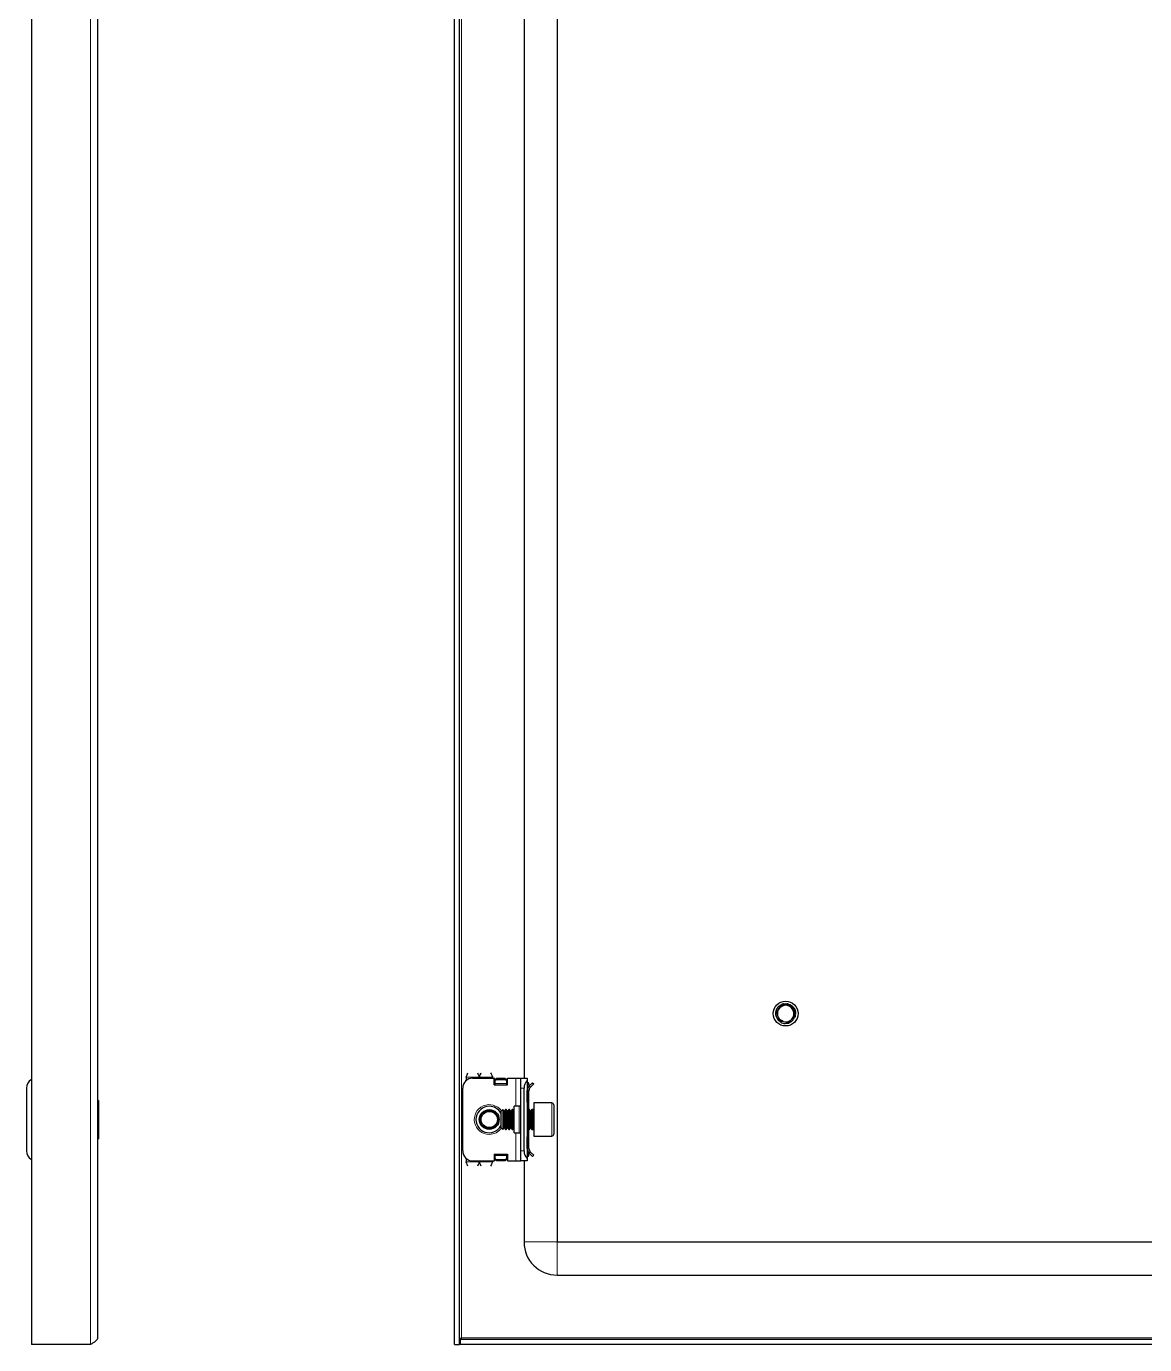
# Model space of a CAD drawing. Header units: millimetres. Extents: x -4 to 1444, y -624 to 1170.
# Drawn here: x 768.4 to 1106, y -509.2 to -111 of the extents above; entities that cross this region are included whole.
import ezdxf

# ---------------------------------------------------------------- set-up
doc = ezdxf.new("R2010")
doc.units = ezdxf.units.MM

msp = doc.modelspace()

# ---------------------------------------------------------------- linework, layer by layer
at = {"color": 7, "linetype": 'Continuous', "lineweight": 25}
for p, q in [((769.88, 1051.79), (769.88, -509.21)), ((897.62, -509.21), (897.62, 1051.79)), ((899.12, -509.21), (899.12, 1051.79)), ((789.88, 1049.69), (789.88, -507.11)), ((928.62, 1020.79), (928.62, -478.21)), ((918.62, -53.71), (918.62, -428.71)), ((994.62, -409.21), (994.62, -409.21)), ((994.63, -409.02), (994.69, -408.71)), ((994.63, -409.02), (994.63, -409.07)), ((994.65, -408.81), (994.64, -408.86)), ((994.65, -409.62), (994.66, -409.67)), ((994.69, -408.61), (994.68, -408.66)), ((994.73, -408.41), (994.72, -408.46)), ((994.79, -408.23), (994.77, -408.28)), ((994.84, -408.09), (994.94, -407.91)), ((994.85, -408.1), (994.96, -407.91)), ((995.33, -410.08), (995.17, -409.67)), ((995.36, -407.25), (995.52, -407.12)), ((995.81, -406.87), (995.95, -406.73)), ((996.09, -406.64), (996.36, -406.52)), ((996.65, -406.38), (996.93, -406.31)), ((997.02, -406.27), (996.98, -406.28)), ((997.17, -406.25), (997.36, -406.23)), ((998.16, -406.26), (998.12, -406.26)), ((998.34, -406.3), (998.3, -406.29)), ((998.52, -406.35), (998.48, -406.34)), ((998.52, -406.35), (998.72, -406.46)), ((998.7, -406.41), (998.66, -406.4)), ((999.06, -406.58), (999.01, -406.56)), ((999.06, -406.58), (999.05, -406.69)), ((999.06, -406.58), (999.2, -406.69)), ((999.23, -406.68), (999.19, -406.66)), ((999.4, -406.8), (999.36, -406.77)), ((999.4, -406.8), (999.61, -406.98)), ((999.57, -406.93), (999.53, -406.9)), ((999.72, -407.06), (999.68, -407.03)), ((999.85, -407.2), (999.82, -407.17)), ((1000.44, -408.18), (1000.44, -408.17)), ((1000.54, -409.92), (1000.46, -410.15)), ((1000.5, -408.35), (1000.48, -408.31)), ((1000.49, -410.11), (1000.5, -410.06)), ((1000.54, -408.53), (1000.53, -408.49)), ((1000.54, -409.92), (1000.55, -409.87)), ((1000.58, -408.71), (1000.57, -408.67)), ((1000.58, -409.72), (1000.59, -409.67)), ((1000.61, -408.91), (1000.6, -408.86)), ((1000.62, -409.1), (1000.6, -409.34)), ((1000.61, -409.51), (1000.61, -409.46)), ((1000.62, -409.1), (1000.62, -409.06)), ((1000.62, -409.31), (1000.62, -409.26)), ((995.46, -411.3), (995.34, -411.16)), ((995.35, -411.17), (995.37, -411.19)), ((995.46, -411.3), (995.5, -411.33)), ((995.61, -411.43), (995.64, -411.47)), ((995.76, -411.57), (995.8, -411.6)), ((995.93, -411.69), (995.97, -411.72)), ((997.43, -412.21), (998.17, -412.14)), ((998.02, -412.18), (997.8, -412.18)), ((998.31, -412.13), (998.36, -412.12)), ((998.5, -412.08), (998.55, -412.07)), ((998.7, -412.02), (998.74, -412)), ((999.07, -411.84), (998.85, -411.92)), ((998.89, -411.93), (998.93, -411.91)), ((999.25, -411.74), (999.05, -411.85)), ((999.07, -411.77), (999.12, -411.82)), ((999.07, -411.84), (999.12, -411.82)), ((901.12, -428.46), (901.12, -429.48)), ((903.12, -428.71), (909.62, -428.71)), ((909.12, -428.46), (909.12, -428.71)), ((909.62, -430.71), (909.62, -428.71)), ((909.82, -428.83), (909.62, -428.83)), ((909.82, -430.71), (909.82, -428.83)), ((909.87, -429.09), (910.37, -428.74)), ((910.37, -429.09), (909.87, -429.45)), ((909.87, -429.45), (909.87, -429.09)), ((909.87, -430.36), (909.87, -429.45)), ((910.37, -428.74), (910.37, -429.09)), ((910.37, -428.74), (912.87, -428.74)), ((910.37, -429.09), (912.87, -429.09)), ((912.87, -429.09), (912.87, -428.74)), ((912.87, -428.74), (913.37, -429.09)), ((913.37, -429.45), (912.87, -429.09)), ((913.37, -429.09), (913.37, -429.45)), ((913.37, -429.45), (913.37, -430.36)), ((913.62, -430.71), (913.62, -428.71)), ((913.62, -428.71), (916.12, -428.71)), ((916.12, -428.71), (917.62, -428.71)), ((917.62, -428.71), (919.62, -428.71)), ((917.62, -431.71), (917.62, -428.71)), ((919.62, -428.71), (919.62, -429.48)), ((919.62, -429.48), (919.62, -452.95)), ((919.62, -429.8), (919.83, -430.01)), ((920.21, -431.05), (921.18, -430.08)), ((921.18, -430.08), (921.54, -430.43)), ((768.38, -431.71), (768.38, -450.71)), ((900.12, -450.71), (900.12, -431.71)), ((909.62, -430.71), (913.62, -430.71)), ((909.87, -430.71), (909.87, -430.36)), ((913.37, -430.36), (913.37, -430.71)), ((917.62, -450.71), (917.62, -431.71)), ((918.62, -450.71), (918.62, -431.71)), ((920.12, -432.46), (919.62, -432.46)), ((919.62, -435.96), (919.62, -432.46)), ((920.12, -430.71), (920.12, -431.17)), ((920.12, -435.96), (920.12, -432.46)), ((920.56, -431.4), (920.21, -431.05)), ((920.56, -431.4), (921.54, -430.43)), ((790.13, -435.43), (789.88, -435.43)), ((790.13, -435.43), (790.13, -447)), ((917.12, -437.21), (915.62, -437.21)), ((915.62, -445.21), (915.62, -437.21)), ((920.12, -435.96), (919.62, -435.96)), ((920.12, -438.21), (920.12, -435.96)), ((927.02, -436.21), (921.62, -436.21)), ((921.62, -436.21), (921.62, -446.21)), ((927.62, -436.81), (927.62, -445.61)), ((912.18, -438.21), (911.62, -438.77)), ((911.62, -438.77), (911.62, -443.66)), ((912.24, -438.21), (912.18, -438.21)), ((912.18, -438.21), (912.18, -444.21)), ((912.62, -438.77), (912.24, -438.21)), ((912.24, -438.21), (912.24, -443.74)), ((913.01, -438.21), (912.62, -438.77)), ((912.62, -438.77), (912.62, -443.27)), ((913.24, -438.21), (913.01, -438.21)), ((913.01, -438.21), (913.01, -443.74)), ((913.62, -438.77), (913.24, -438.21)), ((913.24, -438.21), (913.24, -443.74)), ((914.01, -438.21), (913.62, -438.77)), ((913.62, -438.77), (913.62, -443.27)), ((914.24, -438.21), (914.01, -438.21)), ((914.01, -438.21), (914.01, -443.74)), ((914.62, -438.77), (914.24, -438.21)), ((914.24, -438.21), (914.24, -443.74)), ((915.01, -438.21), (914.62, -438.77)), ((914.62, -438.77), (914.62, -443.27)), ((915.24, -438.21), (915.01, -438.21)), ((915.01, -438.21), (915.01, -443.74)), ((915.62, -438.77), (915.24, -438.21)), ((915.24, -438.21), (915.24, -443.74)), ((920.01, -438.21), (919.62, -438.77)), ((920.24, -438.21), (920.01, -438.21)), ((920.01, -438.21), (920.01, -443.74)), ((920.62, -438.77), (920.24, -438.21)), ((920.24, -438.21), (920.24, -443.74)), ((921.01, -438.21), (920.62, -438.77)), ((920.62, -438.77), (920.62, -443.27)), ((921.37, -438.21), (921.01, -438.21)), ((921.01, -438.21), (921.01, -443.74)), ((911.62, -443.66), (912.18, -444.21)), ((912.18, -444.21), (912.24, -444.21)), ((912.24, -444.21), (912.62, -443.66)), ((912.24, -443.74), (912.24, -444.21)), ((912.62, -443.27), (912.62, -443.66)), ((912.62, -443.66), (913.01, -444.21)), ((913.01, -443.74), (913.01, -444.21)), ((913.01, -444.21), (913.24, -444.21)), ((913.24, -444.21), (913.62, -443.66)), ((913.24, -443.74), (913.24, -444.21)), ((913.62, -443.27), (913.62, -443.66)), ((913.62, -443.66), (914.01, -444.21)), ((914.01, -443.74), (914.01, -444.21)), ((914.01, -444.21), (914.24, -444.21)), ((914.24, -444.21), (914.62, -443.66)), ((914.24, -443.74), (914.24, -444.21)), ((914.62, -443.27), (914.62, -443.66)), ((914.62, -443.66), (915.01, -444.21)), ((915.01, -443.74), (915.01, -444.21)), ((915.01, -444.21), (915.24, -444.21)), ((915.24, -444.21), (915.62, -443.66)), ((915.24, -443.74), (915.24, -444.21)), ((915.62, -445.21), (917.12, -445.21)), ((919.62, -443.66), (920.01, -444.21)), ((920.01, -443.74), (920.01, -444.21)), ((920.01, -444.21), (920.24, -444.21)), ((920.12, -446.46), (920.12, -444.21)), ((920.24, -444.21), (920.62, -443.66)), ((920.24, -443.74), (920.24, -444.21)), ((920.62, -443.27), (920.62, -443.66)), ((920.62, -443.66), (921.01, -444.21)), ((921.01, -443.74), (921.01, -444.21)), ((921.01, -444.21), (921.37, -444.21)), ((789.88, -447), (790.13, -447)), ((919.62, -449.96), (919.62, -446.46)), ((919.62, -446.46), (920.12, -446.46)), ((920.12, -449.96), (919.62, -449.96)), ((920.12, -449.96), (920.12, -446.46)), ((921.62, -446.21), (927.02, -446.21)), ((901.12, -452.95), (901.12, -453.96)), ((903.12, -453.71), (909.62, -453.71)), ((909.12, -453.71), (909.12, -453.96)), ((909.62, -451.71), (909.62, -453.71)), ((909.62, -451.71), (913.62, -451.71)), ((909.62, -453.6), (909.82, -453.6)), ((909.82, -453.6), (909.82, -451.71)), ((909.87, -452.07), (909.87, -451.71)), ((909.87, -452.98), (909.87, -452.07)), ((909.87, -453.34), (909.87, -452.98)), ((909.87, -452.98), (910.37, -453.34)), ((910.37, -453.69), (909.87, -453.34)), ((910.37, -453.34), (910.37, -453.69)), ((912.87, -453.34), (910.37, -453.34)), ((912.87, -453.69), (910.37, -453.69)), ((912.87, -453.34), (913.37, -452.98)), ((912.87, -453.69), (912.87, -453.34)), ((913.37, -453.34), (912.87, -453.69)), ((913.37, -451.71), (913.37, -452.07)), ((913.37, -452.07), (913.37, -452.98)), ((913.37, -452.98), (913.37, -453.34)), ((913.62, -451.71), (913.62, -453.71)), ((913.62, -453.71), (916.12, -453.71)), ((916.12, -453.71), (917.62, -453.71)), ((917.62, -453.71), (917.62, -450.71)), ((919.62, -453.71), (917.62, -453.71)), ((918.62, -453.71), (918.62, -478.21)), ((919.83, -452.42), (919.62, -452.63)), ((919.62, -452.95), (919.62, -453.71)), ((920.12, -451.71), (920.12, -451.32)), ((920.56, -451.03), (920.21, -451.38)), ((920.21, -451.38), (921.18, -452.35)), ((920.56, -451.03), (921.54, -452)), ((921.18, -452.35), (921.54, -452)), ((928.62, -478.21), (1412.62, -478.21)), ((928.62, -488.21), (1412.62, -488.21)), ((787.78, -509.21), (769.88, -509.21)), ((897.62, -509.21), (899.12, -509.21)), ((1441.92, -507.71), (899.32, -507.71)), ((899.32, -507.71), (899.32, -509.21)), ((1441.92, -509.21), (899.32, -509.21)), ((899.48, -507.71), (899.72, -507.11))]:
    msp.add_line(p, q, dxfattribs=at)
at = {"color": 8, "linetype": 'Continuous', "lineweight": 18}
for p, q in [((787.78, 1051.79), (787.78, -509.21)), ((899.72, -507.11), (899.72, 1049.69)), ((901.12, -428.46), (905.12, -428.46)), ((905.12, -428.46), (909.12, -428.46)), ((916.12, -437.21), (916.12, -428.71)), ((919.62, -430.21), (919.83, -430.01)), ((913.37, -430.36), (909.87, -430.36)), ((918.62, -431.71), (917.62, -431.71)), ((919.62, -430.71), (920.12, -430.71)), ((917.12, -445.21), (917.12, -437.21)), ((927.02, -446.21), (927.02, -436.21)), ((921.37, -439.6), (921.37, -438.21)), ((921.37, -444.21), (921.37, -439.6)), ((916.12, -453.71), (916.12, -445.21)), ((901.12, -453.96), (905.12, -453.96)), ((909.12, -453.96), (905.12, -453.96)), ((909.87, -452.07), (913.37, -452.07)), ((917.62, -450.71), (918.62, -450.71)), ((919.62, -451.71), (920.12, -451.71)), ((919.62, -452.21), (919.83, -452.42)), ((928.62, -478.21), (918.62, -478.21)), ((928.62, -478.21), (928.62, -488.21)), ((1441.52, -507.11), (899.72, -507.11))]:
    msp.add_line(p, q, dxfattribs=at)
at = {"color": 7, "linetype": 'Continuous', "lineweight": 25}
for centre, radius in [((997.62, -409.21), 3.75), ((908.12, -441.21), 3), ((908.12, -441.21), 2.76), ((908.12, -441.21), 2.45)]:
    msp.add_circle(centre, radius, dxfattribs=at)
for centre, radius, start, end in [((997.62, -409.21), 3, 180, 220.7437), ((997.62, -409.21), 2.5, 168.5944, 190.5165), ((997.62, -409.21), 2.5, 108.5944, 168.5944), ((997.62, -409.21), 2.5, 48.5944, 108.5944), ((997.62, -409.21), 2.5, 288.5944, 348.5944), ((997.62, -409.21), 2.5, 348.5944, 48.5944), ((997.62, -409.21), 3, 239.9286, 266.2193), ((997.62, -409.21), 2.5, 255.8881, 288.5944), ((771.38, -431.71), 3, 120, 180), ((903.12, -431.71), 3, 90, 180), ((921.62, -431.71), 3, 131.8103, 180), ((919.12, -430.71), 1, 360, 45), ((908.12, -441.21), 4, 90, 331.045), ((908.12, -441.21), 4, 28.955, 90), ((917.12, -436.71), 0.5, 270, 360), ((921.37, -437.96), 0.25, 270, 0), ((927.02, -436.81), 0.6, 0, 90), ((917.12, -445.71), 0.5, 0, 90), ((921.37, -444.46), 0.25, 360, 90), ((927.02, -445.61), 0.6, 270, 360), ((771.38, -450.71), 3, 180, 240), ((903.12, -450.71), 3, 180, 270), ((921.62, -450.71), 3, 180, 228.1897), ((919.12, -451.71), 1, 315, 360), ((928.62, -478.21), 10, 180, 270)]:
    msp.add_arc(centre, radius, start, end, dxfattribs=at)
at = {"color": 8, "linetype": 'Continuous', "lineweight": 18}
for start, end in [(35.4622, 270), (270, 324.5378)]:
    msp.add_arc((908.12, -441.21), 4.5, start, end, dxfattribs=at)
at = {"color": 7, "linetype": 'Continuous', "lineweight": 25}
for points, knots in [([(995.11, -408.93), (995.11, -408.94), (995.09, -408.97), (995.05, -409.02), (995, -409.08), (994.93, -409.13), (994.85, -409.17), (994.77, -409.2), (994.69, -409.21), (994.65, -409.21), (994.62, -409.21)], [0, 0, 0, 0, 0.060221, 0.18113, 0.301988, 0.42281, 0.589437, 0.75603, 0.87711, 1, 1, 1, 1]), ([(994.62, -409.22), (994.62, -409.17), (994.62, -409.09), (994.64, -409.02), (994.64, -408.99)], [0, 0, 0, 0, 0.6598587, 1, 1, 1, 1]), ([(994.62, -409.22), (994.66, -409.21), (994.72, -409.17), (994.81, -409.15), (994.87, -409.14), (994.9, -409.14)], [0, 0, 0, 0, 0.371226, 0.708872, 1, 1, 1, 1]), ([(995.55, -411), (995.53, -410.97), (995.28, -410.75), (994.94, -410.29), (994.7, -409.68), (994.64, -409.33), (994.62, -409.21)], [0, 0, 0, 0, 0.050685, 0.485619, 0.826643, 1, 1, 1, 1]), ([(994.63, -409.02), (994.66, -409), (994.73, -408.97), (994.82, -408.96), (994.92, -408.96), (995, -408.97), (995.05, -408.99), (995.07, -409)], [0, 0, 0, 0, 0.235039, 0.445532, 0.651268, 0.847853, 1, 1, 1, 1]), ([(994.98, -409.09), (994.95, -409.08), (994.89, -409.05), (994.8, -409.04), (994.71, -409.05), (994.66, -409.06), (994.63, -409.07)], [0, 0, 0, 0, 0.237597, 0.516729, 0.755527, 1, 1, 1, 1]), ([(995.09, -408.97), (995.06, -408.95), (995.01, -408.92), (994.92, -408.88), (994.83, -408.85), (994.73, -408.85), (994.67, -408.86), (994.64, -408.86)], [0, 0, 0, 0, 0.189173, 0.404697, 0.62022, 0.807935, 1, 1, 1, 1]), ([(994.65, -408.81), (994.69, -408.8), (994.75, -408.78), (994.85, -408.77), (994.94, -408.78), (995.02, -408.81), (995.08, -408.84), (995.11, -408.86), (995.12, -408.87)], [0, 0, 0, 0, 0.214065, 0.402363, 0.585629, 0.760234, 0.923894, 1, 1, 1, 1]), ([(995.15, -408.87), (995.14, -408.85), (995.11, -408.82), (995.04, -408.76), (994.96, -408.71), (994.87, -408.68), (994.77, -408.65), (994.71, -408.66), (994.68, -408.66)], [0, 0, 0, 0, 0.069872, 0.258455, 0.446951, 0.635422, 0.81547, 1, 1, 1, 1]), ([(994.69, -408.61), (994.69, -408.56), (994.71, -408.48), (994.74, -408.4), (994.75, -408.38)], [0, 0, 0, 0, 0.657988, 1, 1, 1, 1]), ([(994.69, -408.61), (994.72, -408.6), (994.79, -408.59), (994.88, -408.6), (994.97, -408.62), (995.04, -408.65), (995.1, -408.69), (995.13, -408.73), (995.15, -408.74)], [0, 0, 0, 0, 0.208898, 0.388587, 0.562428, 0.727295, 0.881578, 1, 1, 1, 1]), ([(995.15, -408.72), (995.14, -408.7), (995.1, -408.65), (995.04, -408.59), (994.97, -408.54), (994.89, -408.5), (994.81, -408.47), (994.75, -408.46), (994.72, -408.46)], [0, 0, 0, 0, 0.137266, 0.30795, 0.478578, 0.649185, 0.822833, 1, 1, 1, 1]), ([(994.73, -408.41), (994.76, -408.41), (994.82, -408.41), (994.91, -408.43), (994.99, -408.46), (995.06, -408.5), (995.11, -408.55), (995.15, -408.61), (995.17, -408.64), (995.18, -408.66)], [0, 0, 0, 0, 0.165667, 0.330522, 0.488809, 0.638525, 0.778629, 0.909213, 1, 1, 1, 1]), ([(995.15, -408.58), (995.14, -408.56), (995.12, -408.52), (995.07, -408.46), (995, -408.39), (994.92, -408.34), (994.85, -408.3), (994.8, -408.28), (994.77, -408.28)], [0, 0, 0, 0, 0.076151, 0.276704, 0.47712, 0.677473, 0.837574, 1, 1, 1, 1]), ([(994.79, -408.23), (995, -407.81), (995.31, -407.16), (995.9, -406.77), (996.1, -406.63)], [0, 0, 0, 0, 0.657042, 1, 1, 1, 1]), ([(994.79, -408.23), (994.82, -408.24), (994.87, -408.25), (994.95, -408.28), (995.02, -408.32), (995.08, -408.37), (995.13, -408.43), (995.16, -408.49), (995.18, -408.55), (995.18, -408.58), (995.18, -408.59)], [0, 0, 0, 0, 0.154027, 0.307095, 0.452862, 0.590123, 0.718565, 0.838856, 0.95247, 1, 1, 1, 1]), ([(994.86, -408.1), (994.88, -408.04), (994.91, -407.92), (994.97, -407.81), (995.01, -407.75)], [0, 0, 0, 0, 0.462482, 1, 1, 1, 1]), ([(994.99, -407.83), (995.02, -407.76), (995.16, -407.41), (995.47, -407.09), (995.75, -406.87), (995.79, -406.84)], [0, 0, 0, 0, 0.17549, 0.867074, 1, 1, 1, 1]), ([(995.08, -407.69), (995.09, -407.64), (995.2, -407.35), (995.44, -407.13), (995.65, -406.96)], [0, 0, 0, 0, 0.171865, 1, 1, 1, 1]), ([(995.11, -408.88), (995.11, -408.99), (995.09, -409.25), (995.14, -409.52), (995.17, -409.67)], [0, 0, 0, 0, 0.408521, 1, 1, 1, 1]), ([(995.17, -408.72), (995.17, -408.73), (995.16, -408.77), (995.14, -408.83), (995.12, -408.87), (995.11, -408.88)], [0, 0, 0, 0, 0.157682, 0.80304, 1, 1, 1, 1]), ([(996.47, -406.85), (996.4, -406.89), (996.08, -407.08), (995.59, -407.54), (995.28, -408.13), (995.19, -408.47), (995.17, -408.53)], [0, 0, 0, 0, 0.104785, 0.513079, 0.918136, 1, 1, 1, 1]), ([(995.17, -408.53), (995.18, -408.56), (995.19, -408.62), (995.18, -408.69), (995.17, -408.72)], [0, 0, 0, 0, 0.5444726, 1, 1, 1, 1]), ([(995.36, -407.25), (995.35, -407.25), (995.34, -407.27), (995.32, -407.29), (995.31, -407.3)], [0, 0, 0, 0, 0.2967964, 1, 1, 1, 1]), ([(996.62, -411.45), (996.54, -411.41), (996.22, -411.25), (995.71, -410.84), (995.46, -410.34), (995.33, -410.08)], [0, 0, 0, 0, 0.130652, 0.560007, 1, 1, 1, 1]), ([(995.48, -407.11), (995.48, -407.12), (995.47, -407.13), (995.46, -407.14), (995.45, -407.15)], [0, 0, 0, 0, 0.4842322, 1, 1, 1, 1]), ([(995.62, -406.99), (995.61, -406.99), (995.6, -407), (995.59, -407.01), (995.58, -407.02)], [0, 0, 0, 0, 0.485158, 1, 1, 1, 1]), ([(995.76, -406.86), (995.76, -406.87), (995.74, -406.88), (995.73, -406.89), (995.73, -406.89)], [0, 0, 0, 0, 0.484546, 1, 1, 1, 1]), ([(995.92, -406.75), (995.91, -406.75), (995.9, -406.76), (995.89, -406.77), (995.88, -406.77)], [0, 0, 0, 0, 0.482687, 1, 1, 1, 1]), ([(995.92, -406.75), (995.93, -406.74), (995.98, -406.7), (996.04, -406.68), (996.08, -406.66)], [0, 0, 0, 0, 0.230751, 1, 1, 1, 1]), ([(996.09, -406.64), (996.08, -406.64), (996.07, -406.65), (996.05, -406.66), (996.04, -406.66)], [0, 0, 0, 0, 0.4801941, 1, 1, 1, 1]), ([(996.09, -406.64), (996.12, -406.66), (996.18, -406.69), (996.25, -406.76), (996.28, -406.81), (996.3, -406.84)], [0, 0, 0, 0, 0.362858, 0.693435, 1, 1, 1, 1]), ([(996.45, -406.9), (996.43, -406.9), (996.39, -406.89), (996.33, -406.86), (996.25, -406.81), (996.17, -406.73), (996.12, -406.67), (996.1, -406.63)], [0, 0, 0, 0, 0.084477, 0.253367, 0.470159, 0.686909, 1, 1, 1, 1]), ([(996.27, -406.54), (996.26, -406.54), (996.24, -406.55), (996.23, -406.56), (996.22, -406.56)], [0, 0, 0, 0, 0.477867, 1, 1, 1, 1]), ([(996.38, -406.84), (996.38, -406.82), (996.37, -406.77), (996.33, -406.7), (996.29, -406.62), (996.24, -406.58), (996.22, -406.56)], [0, 0, 0, 0, 0.154183, 0.462567, 0.728091, 1, 1, 1, 1]), ([(996.27, -406.54), (996.3, -406.56), (996.35, -406.6), (996.42, -406.67), (996.47, -406.75), (996.49, -406.82), (996.5, -406.85), (996.5, -406.86)], [0, 0, 0, 0, 0.2607623, 0.4948046, 0.7237939, 0.9427899, 1, 1, 1, 1]), ([(996.45, -406.45), (996.45, -406.45), (996.43, -406.46), (996.42, -406.47), (996.41, -406.47)], [0, 0, 0, 0, 0.476486, 1, 1, 1, 1]), ([(996.54, -406.87), (996.55, -406.85), (996.55, -406.8), (996.54, -406.71), (996.51, -406.62), (996.47, -406.54), (996.43, -406.49), (996.41, -406.47)], [0, 0, 0, 0, 0.114393, 0.350182, 0.585971, 0.790611, 1, 1, 1, 1]), ([(996.45, -406.45), (996.47, -406.44), (996.53, -406.42), (996.6, -406.4), (996.65, -406.4)], [0, 0, 0, 0, 0.301025, 1, 1, 1, 1]), ([(996.45, -406.45), (996.48, -406.48), (996.53, -406.52), (996.59, -406.6), (996.63, -406.68), (996.65, -406.76), (996.66, -406.83), (996.65, -406.87), (996.65, -406.87)], [0, 0, 0, 0, 0.218347, 0.41099, 0.598711, 0.777744, 0.945667, 1, 1, 1, 1]), ([(996.83, -406.84), (996.81, -406.85), (996.77, -406.86), (996.69, -406.88), (996.59, -406.88), (996.52, -406.87), (996.48, -406.86), (996.47, -406.85)], [0, 0, 0, 0, 0.099011, 0.388276, 0.61301, 0.895384, 1, 1, 1, 1]), ([(996.65, -406.38), (996.64, -406.38), (996.62, -406.39), (996.61, -406.39), (996.6, -406.39)], [0, 0, 0, 0, 0.4765794, 1, 1, 1, 1]), ([(996.68, -406.87), (996.68, -406.87), (996.69, -406.83), (996.7, -406.76), (996.7, -406.66), (996.68, -406.56), (996.65, -406.47), (996.62, -406.42), (996.6, -406.39)], [0, 0, 0, 0, 0.019058, 0.219488, 0.419831, 0.620151, 0.807785, 1, 1, 1, 1]), ([(996.65, -406.38), (996.67, -406.4), (996.72, -406.45), (996.76, -406.54), (996.79, -406.62), (996.8, -406.71), (996.79, -406.78), (996.78, -406.83), (996.77, -406.86)], [0, 0, 0, 0, 0.202252, 0.376941, 0.546153, 0.706797, 0.857217, 1, 1, 1, 1]), ([(996.84, -406.32), (996.83, -406.32), (996.82, -406.33), (996.8, -406.33), (996.79, -406.33)], [0, 0, 0, 0, 0.4789775, 1, 1, 1, 1]), ([(996.8, -406.83), (996.81, -406.81), (996.83, -406.75), (996.85, -406.67), (996.85, -406.58), (996.85, -406.46), (996.81, -406.38), (996.79, -406.33)], [0, 0, 0, 0, 0.147065, 0.321231, 0.495346, 0.669443, 1, 1, 1, 1]), ([(997.09, -406.61), (997.09, -406.63), (997.06, -406.68), (997, -406.75), (996.91, -406.81), (996.85, -406.84), (996.83, -406.84)], [0, 0, 0, 0, 0.153621, 0.528305, 0.811762, 1, 1, 1, 1]), ([(996.84, -406.32), (996.86, -406.35), (996.9, -406.4), (996.93, -406.49), (996.94, -406.58), (996.93, -406.66), (996.92, -406.73), (996.89, -406.79), (996.87, -406.82), (996.87, -406.83)], [0, 0, 0, 0, 0.195461, 0.359649, 0.517607, 0.666788, 0.806268, 0.936243, 1, 1, 1, 1]), ([(996.91, -406.78), (996.91, -406.78), (996.95, -406.73), (996.98, -406.65), (997.01, -406.54), (997.01, -406.45), (997, -406.36), (996.99, -406.31), (996.98, -406.28)], [0, 0, 0, 0, 0.0013127, 0.3095816, 0.4937306, 0.6778354, 0.8376628, 1, 1, 1, 1]), ([(997.02, -406.27), (997.04, -406.3), (997.06, -406.35), (997.08, -406.44), (997.08, -406.52), (997.06, -406.6), (997.03, -406.69), (996.98, -406.74), (996.95, -406.78)], [0, 0, 0, 0, 0.162579, 0.32416, 0.478216, 0.623372, 0.759205, 1, 1, 1, 1]), ([(996.95, -406.78), (996.97, -406.76), (997.02, -406.72), (997.07, -406.66), (997.09, -406.62), (997.09, -406.61)], [0, 0, 0, 0, 0.4133204, 0.8335068, 1, 1, 1, 1]), ([(997.02, -406.27), (997.06, -406.27), (997.38, -406.21), (998.02, -406.2), (998.67, -406.38), (999.01, -406.55), (999.07, -406.59)], [0, 0, 0, 0, 0.044285, 0.46488, 0.894202, 1, 1, 1, 1]), ([(999.07, -406.89), (999.01, -406.86), (998.68, -406.68), (998.01, -406.5), (997.39, -406.54), (997.09, -406.61), (997.09, -406.61)], [0, 0, 0, 0, 0.102158, 0.551599, 0.99962, 1, 1, 1, 1]), ([(997.46, -406.24), (997.52, -406.23), (997.69, -406.2), (997.86, -406.22), (997.97, -406.23)], [0, 0, 0, 0, 0.399625, 1, 1, 1, 1]), ([(998.12, -406.27), (998.17, -406.28), (998.32, -406.28), (998.46, -406.33), (998.56, -406.36)], [0, 0, 0, 0, 0.3533163, 1, 1, 1, 1]), ([(998.99, -406.87), (998.99, -406.86), (998.99, -406.83), (999, -406.77), (999.02, -406.68), (999.06, -406.62), (999.07, -406.59)], [0, 0, 0, 0, 0.0582551, 0.3055086, 0.6471604, 1, 1, 1, 1]), ([(999.07, -406.9), (999.09, -406.87), (999.13, -406.82), (999.17, -406.74), (999.18, -406.68), (999.19, -406.66)], [0, 0, 0, 0, 0.351509, 0.671861, 1, 1, 1, 1]), ([(999.28, -407.34), (999.27, -407.33), (999.23, -407.3), (999.18, -407.23), (999.13, -407.15), (999.1, -407.07), (999.08, -406.98), (999.07, -406.92), (999.07, -406.89)], [0, 0, 0, 0, 0.066273, 0.267344, 0.423096, 0.618734, 0.814089, 1, 1, 1, 1]), ([(999.23, -406.68), (999.23, -406.72), (999.23, -406.79), (999.2, -406.88), (999.15, -406.96), (999.12, -407.01), (999.09, -407.03), (999.09, -407.03)], [0, 0, 0, 0, 0.275174, 0.5228455, 0.7652252, 0.9970202, 1, 1, 1, 1]), ([(999.11, -407.08), (999.12, -407.08), (999.16, -407.06), (999.22, -407), (999.29, -406.93), (999.33, -406.85), (999.35, -406.8), (999.36, -406.77)], [0, 0, 0, 0, 0.084965, 0.329338, 0.573716, 0.784411, 1, 1, 1, 1]), ([(999.4, -406.8), (999.4, -406.84), (999.39, -406.9), (999.35, -406.99), (999.3, -407.07), (999.24, -407.13), (999.19, -407.17), (999.16, -407.18), (999.15, -407.18)], [0, 0, 0, 0, 0.222831, 0.420099, 0.612409, 0.79585, 0.967895, 1, 1, 1, 1]), ([(999.17, -407.21), (999.17, -407.21), (999.2, -407.2), (999.27, -407.17), (999.35, -407.12), (999.43, -407.05), (999.49, -406.98), (999.51, -406.92), (999.53, -406.9)], [0, 0, 0, 0, 0.002693, 0.20821, 0.413641, 0.619057, 0.807274, 1, 1, 1, 1]), ([(999.57, -406.93), (999.56, -406.96), (999.54, -407.03), (999.49, -407.11), (999.43, -407.18), (999.36, -407.23), (999.31, -407.26), (999.27, -407.27), (999.26, -407.27)], [0, 0, 0, 0, 0.219212, 0.409339, 0.593597, 0.768568, 0.932394, 1, 1, 1, 1]), ([(999.27, -407.29), (999.3, -407.29), (999.37, -407.28), (999.46, -407.24), (999.54, -407.18), (999.62, -407.12), (999.66, -407.06), (999.68, -407.03)], [0, 0, 0, 0, 0.190996, 0.383798, 0.576553, 0.78528, 1, 1, 1, 1]), ([(999.72, -407.42), (999.72, -407.42), (999.69, -407.43), (999.64, -407.45), (999.55, -407.46), (999.45, -407.44), (999.35, -407.4), (999.3, -407.36), (999.28, -407.34)], [0, 0, 0, 0, 0.045866, 0.230744, 0.387461, 0.658246, 0.861978, 1, 1, 1, 1]), ([(999.72, -407.06), (999.7, -407.1), (999.67, -407.16), (999.61, -407.23), (999.55, -407.28), (999.48, -407.32), (999.41, -407.35), (999.36, -407.35), (999.34, -407.35)], [0, 0, 0, 0, 0.2116593, 0.3903606, 0.5623524, 0.7248192, 0.8766961, 1, 1, 1, 1]), ([(999.36, -407.37), (999.37, -407.37), (999.43, -407.37), (999.53, -407.35), (999.64, -407.31), (999.74, -407.25), (999.79, -407.2), (999.82, -407.17)], [0, 0, 0, 0, 0.046579, 0.362688, 0.551736, 0.740753, 1, 1, 1, 1]), ([(999.36, -407.4), (999.39, -407.41), (999.45, -407.44), (999.55, -407.44), (999.64, -407.44), (999.7, -407.43), (999.72, -407.42)], [0, 0, 0, 0, 0.251795, 0.502165, 0.752314, 1, 1, 1, 1]), ([(999.85, -407.2), (999.83, -407.23), (999.8, -407.28), (999.74, -407.33), (999.67, -407.38), (999.59, -407.41), (999.52, -407.42), (999.46, -407.42), (999.42, -407.41), (999.4, -407.41)], [0, 0, 0, 0, 0.169226, 0.337427, 0.497935, 0.649179, 0.790582, 0.922688, 1, 1, 1, 1]), ([(999.43, -406.83), (999.46, -406.85), (999.51, -406.87), (999.55, -406.92), (999.57, -406.95)], [0, 0, 0, 0, 0.510877, 1, 1, 1, 1]), ([(1000.46, -409.25), (1000.46, -409.18), (1000.44, -408.79), (1000.26, -408.12), (999.89, -407.64), (999.72, -407.42)], [0, 0, 0, 0, 0.108003, 0.585763, 1, 1, 1, 1]), ([(999.85, -407.2), (999.97, -407.35), (1000.25, -407.71), (1000.54, -408.36), (1000.6, -408.87), (1000.62, -409.13)], [0, 0, 0, 0, 0.274163, 0.639603, 1, 1, 1, 1]), ([(999.94, -407.33), (999.98, -407.37), (1000.11, -407.51), (1000.21, -407.68), (1000.27, -407.8)], [0, 0, 0, 0, 0.288707, 1, 1, 1, 1]), ([(1000.33, -410.18), (1000.32, -410.18), (1000.29, -410.17), (1000.24, -410.15), (1000.18, -410.1), (1000.13, -410.04), (1000.09, -409.97), (1000.06, -409.87), (1000.06, -409.77), (1000.07, -409.72), (1000.07, -409.71)], [0, 0, 0, 0, 0.022761, 0.192243, 0.346896, 0.477535, 0.588677, 0.783334, 0.968624, 1, 1, 1, 1]), ([(1000.06, -409.78), (1000.06, -409.81), (1000.07, -409.88), (1000.11, -409.96), (1000.16, -410.04), (1000.22, -410.1), (1000.28, -410.15), (1000.31, -410.17), (1000.33, -410.18)], [0, 0, 0, 0, 0.182737, 0.363423, 0.543947, 0.724373, 0.904747, 1, 1, 1, 1]), ([(1000.49, -410.11), (1000.46, -410.11), (1000.4, -410.1), (1000.32, -410.08), (1000.24, -410.04), (1000.18, -409.99), (1000.13, -409.94), (1000.09, -409.88), (1000.07, -409.83), (1000.06, -409.81), (1000.06, -409.81)], [0, 0, 0, 0, 0.159812, 0.318711, 0.470648, 0.614013, 0.748131, 0.873387, 0.991083, 1, 1, 1, 1]), ([(1000.07, -409.71), (1000.08, -409.68), (1000.1, -409.6), (1000.16, -409.5), (1000.22, -409.42), (1000.29, -409.35), (1000.36, -409.3), (1000.42, -409.27), (1000.45, -409.26), (1000.46, -409.25)], [0, 0, 0, 0, 0.125166, 0.336769, 0.488675, 0.640371, 0.791962, 0.943503, 1, 1, 1, 1]), ([(1000.08, -409.75), (1000.09, -409.77), (1000.11, -409.82), (1000.17, -409.88), (1000.24, -409.95), (1000.33, -410.01), (1000.41, -410.04), (1000.47, -410.06), (1000.5, -410.06)], [0, 0, 0, 0, 0.112687, 0.266978, 0.464332, 0.661607, 0.829157, 1, 1, 1, 1]), ([(1000.54, -409.92), (1000.5, -409.92), (1000.44, -409.93), (1000.35, -409.92), (1000.26, -409.89), (1000.19, -409.85), (1000.13, -409.8), (1000.1, -409.76), (1000.09, -409.74)], [0, 0, 0, 0, 0.207037, 0.38272, 0.55212, 0.712365, 0.86221, 1, 1, 1, 1]), ([(1000.58, -409.72), (1000.55, -409.73), (1000.48, -409.75), (1000.38, -409.75), (1000.3, -409.73), (1000.22, -409.7), (1000.15, -409.66), (1000.12, -409.63), (1000.1, -409.61)], [0, 0, 0, 0, 0.205811, 0.38496, 0.558827, 0.724121, 0.878934, 1, 1, 1, 1]), ([(1000.12, -409.66), (1000.14, -409.69), (1000.18, -409.74), (1000.26, -409.79), (1000.35, -409.84), (1000.45, -409.87), (1000.52, -409.87), (1000.55, -409.87)], [0, 0, 0, 0, 0.183111, 0.381533, 0.579913, 0.787111, 1, 1, 1, 1]), ([(1000.15, -409.53), (1000.17, -409.55), (1000.22, -409.59), (1000.31, -409.64), (1000.4, -409.67), (1000.5, -409.68), (1000.56, -409.67), (1000.59, -409.67)], [0, 0, 0, 0, 0.19243, 0.403622, 0.614801, 0.805152, 1, 1, 1, 1]), ([(1000.61, -409.51), (1000.58, -409.53), (1000.51, -409.55), (1000.41, -409.57), (1000.32, -409.56), (1000.24, -409.54), (1000.18, -409.52), (1000.16, -409.5), (1000.16, -409.5)], [0, 0, 0, 0, 0.227908, 0.430276, 0.627707, 0.816134, 0.99284, 1, 1, 1, 1]), ([(1000.23, -409.41), (1000.23, -409.42), (1000.27, -409.44), (1000.34, -409.46), (1000.44, -409.48), (1000.53, -409.48), (1000.58, -409.47), (1000.61, -409.46)], [0, 0, 0, 0, 0.050156, 0.304513, 0.55888, 0.776903, 1, 1, 1, 1]), ([(1000.62, -409.31), (1000.59, -409.32), (1000.53, -409.36), (1000.43, -409.38), (1000.35, -409.38), (1000.29, -409.37), (1000.27, -409.37)], [0, 0, 0, 0, 0.2937792, 0.5589816, 0.8184942, 1, 1, 1, 1]), ([(1000.32, -407.92), (1000.33, -407.94), (1000.42, -408.08), (1000.47, -408.24), (1000.5, -408.37)], [0, 0, 0, 0, 0.192577, 1, 1, 1, 1]), ([(1000.5, -410.04), (1000.49, -410.07), (1000.48, -410.18), (1000.42, -410.28), (1000.38, -410.36)], [0, 0, 0, 0, 0.218168, 1, 1, 1, 1]), ([(1000.4, -409.28), (1000.42, -409.28), (1000.46, -409.29), (1000.54, -409.28), (1000.6, -409.27), (1000.62, -409.26)], [0, 0, 0, 0, 0.236131, 0.613435, 1, 1, 1, 1]), ([(1000.51, -408.47), (1000.53, -408.51), (1000.59, -408.66), (1000.6, -408.83), (1000.61, -408.94)], [0, 0, 0, 0, 0.28291, 1, 1, 1, 1]), ([(995.35, -411.17), (995.37, -411.15), (995.4, -411.1), (995.46, -411.04), (995.52, -411.01), (995.55, -411), (995.55, -411)], [0, 0, 0, 0, 0.315056, 0.630194, 0.945514, 1, 1, 1, 1]), ([(995.91, -411.04), (995.88, -411.04), (995.82, -411.02), (995.74, -411.02), (995.66, -411.03), (995.58, -411.06), (995.47, -411.1), (995.41, -411.16), (995.37, -411.19)], [0, 0, 0, 0, 0.149407, 0.278563, 0.407661, 0.536722, 0.727045, 1, 1, 1, 1]), ([(995.46, -411.3), (995.48, -411.27), (995.51, -411.22), (995.57, -411.15), (995.63, -411.1), (995.7, -411.07), (995.78, -411.05), (995.85, -411.04), (995.9, -411.05), (995.93, -411.05)], [0, 0, 0, 0, 0.159446, 0.318034, 0.469983, 0.61348, 0.747649, 0.872856, 1, 1, 1, 1]), ([(995.98, -411.09), (995.97, -411.09), (995.94, -411.09), (995.87, -411.1), (995.79, -411.12), (995.71, -411.15), (995.63, -411.2), (995.56, -411.25), (995.52, -411.3), (995.5, -411.33)], [0, 0, 0, 0, 0.0182814, 0.1756388, 0.3328957, 0.4900969, 0.6472739, 0.8216323, 1, 1, 1, 1]), ([(995.55, -411), (995.57, -410.99), (995.61, -410.98), (995.7, -410.97), (995.8, -410.99), (995.89, -411.03), (995.97, -411.08), (996.05, -411.16), (996.13, -411.28), (996.15, -411.36), (996.16, -411.4)], [0, 0, 0, 0, 0.073646, 0.169563, 0.351373, 0.438893, 0.519676, 0.682906, 0.8512, 1, 1, 1, 1]), ([(995.61, -411.43), (995.62, -411.4), (995.64, -411.34), (995.7, -411.26), (995.76, -411.2), (995.83, -411.15), (995.9, -411.12), (995.96, -411.11), (995.99, -411.11), (995.99, -411.11)], [0, 0, 0, 0, 0.198035, 0.367663, 0.531495, 0.686664, 0.831818, 0.981917, 1, 1, 1, 1]), ([(996.05, -411.17), (996.05, -411.18), (996, -411.18), (995.93, -411.21), (995.84, -411.25), (995.76, -411.31), (995.69, -411.38), (995.66, -411.44), (995.64, -411.47)], [0, 0, 0, 0, 0.0505, 0.241124, 0.431653, 0.622154, 0.808692, 1, 1, 1, 1]), ([(995.76, -411.57), (995.77, -411.53), (995.78, -411.46), (995.83, -411.38), (995.88, -411.31), (995.95, -411.25), (996.01, -411.21), (996.05, -411.2), (996.07, -411.2)], [0, 0, 0, 0, 0.209239, 0.392702, 0.571062, 0.740844, 0.899958, 1, 1, 1, 1]), ([(996.12, -411.28), (996.09, -411.29), (996.03, -411.31), (995.96, -411.37), (995.89, -411.44), (995.84, -411.51), (995.81, -411.57), (995.8, -411.6)], [0, 0, 0, 0, 0.172104, 0.391099, 0.610089, 0.802801, 1, 1, 1, 1]), ([(995.93, -411.69), (995.93, -411.65), (995.94, -411.58), (995.98, -411.49), (996.02, -411.41), (996.07, -411.35), (996.11, -411.32), (996.13, -411.31)], [0, 0, 0, 0, 0.240212, 0.454711, 0.664287, 0.864517, 1, 1, 1, 1]), ([(996.16, -411.43), (996.14, -411.44), (996.09, -411.48), (996.04, -411.55), (995.99, -411.63), (995.98, -411.69), (995.97, -411.72)], [0, 0, 0, 0, 0.228254, 0.510351, 0.752319, 1, 1, 1, 1]), ([(996.1, -411.8), (996.1, -411.76), (996.11, -411.69), (996.13, -411.6), (996.16, -411.54), (996.18, -411.51), (996.18, -411.51)], [0, 0, 0, 0, 0.357139, 0.680979, 0.998183, 1, 1, 1, 1]), ([(996.16, -411.4), (996.16, -411.42), (996.17, -411.46), (996.18, -411.54), (996.18, -411.63), (996.16, -411.72), (996.13, -411.78), (996.12, -411.81)], [0, 0, 0, 0, 0.113604, 0.31095, 0.508229, 0.75166, 1, 1, 1, 1]), ([(997.01, -411.64), (996.73, -411.59), (996.44, -411.53), (996.17, -411.41), (996.16, -411.4)], [0, 0, 0, 0, 0.965671, 1, 1, 1, 1]), ([(997.01, -411.64), (996.92, -411.6), (996.78, -411.54), (996.66, -411.47), (996.62, -411.45)], [0, 0, 0, 0, 0.6817331, 1, 1, 1, 1]), ([(998.17, -412.14), (998.16, -412.12), (998.14, -412.08), (998.13, -412), (998.13, -411.92), (998.14, -411.84), (998.18, -411.76), (998.24, -411.68), (998.34, -411.62), (998.4, -411.59), (998.42, -411.58)], [0, 0, 0, 0, 0.098631, 0.238541, 0.378532, 0.49895, 0.601027, 0.777401, 0.9101, 1, 1, 1, 1]), ([(998.32, -411.63), (998.32, -411.64), (998.29, -411.66), (998.25, -411.72), (998.21, -411.8), (998.18, -411.89), (998.16, -411.98), (998.16, -412.07), (998.17, -412.12), (998.17, -412.14)], [0, 0, 0, 0, 0.036757, 0.196192, 0.355485, 0.51469, 0.719746, 0.882005, 1, 1, 1, 1]), ([(998.31, -412.13), (998.3, -412.11), (998.27, -412.06), (998.25, -411.97), (998.24, -411.89), (998.25, -411.81), (998.27, -411.72), (998.31, -411.66), (998.34, -411.62)], [0, 0, 0, 0, 0.16279, 0.324686, 0.479688, 0.626058, 0.76302, 1, 1, 1, 1]), ([(998.4, -411.6), (998.39, -411.62), (998.36, -411.67), (998.33, -411.76), (998.32, -411.86), (998.32, -411.99), (998.34, -412.07), (998.36, -412.12)], [0, 0, 0, 0, 0.13286, 0.29106, 0.491007, 0.69089, 1, 1, 1, 1]), ([(998.5, -412.08), (998.48, -412.05), (998.44, -412), (998.4, -411.91), (998.38, -411.83), (998.38, -411.75), (998.39, -411.67), (998.41, -411.62), (998.43, -411.59), (998.43, -411.58)], [0, 0, 0, 0, 0.198483, 0.367712, 0.531083, 0.685778, 0.830503, 0.965152, 1, 1, 1, 1]), ([(998.42, -411.58), (998.43, -411.58), (998.48, -411.57), (998.56, -411.55), (998.66, -411.55), (998.75, -411.57), (998.84, -411.59), (998.92, -411.63), (998.99, -411.67), (999.05, -411.72), (999.08, -411.76), (999.09, -411.77)], [0, 0, 0, 0, 0.0429601, 0.1733, 0.2742626, 0.4010814, 0.5277159, 0.6542588, 0.7807587, 0.9368521, 1, 1, 1, 1]), ([(998.51, -411.56), (998.51, -411.57), (998.49, -411.61), (998.48, -411.69), (998.47, -411.78), (998.48, -411.88), (998.5, -411.98), (998.53, -412.04), (998.55, -412.07)], [0, 0, 0, 0, 0.043388, 0.23288, 0.422274, 0.611632, 0.803279, 1, 1, 1, 1]), ([(998.7, -412.02), (998.67, -411.99), (998.62, -411.94), (998.57, -411.86), (998.54, -411.78), (998.52, -411.7), (998.52, -411.62), (998.53, -411.58), (998.54, -411.56)], [0, 0, 0, 0, 0.208724, 0.39105, 0.568219, 0.73683, 0.894853, 1, 1, 1, 1]), ([(998.63, -411.55), (998.63, -411.58), (998.62, -411.65), (998.63, -411.74), (998.65, -411.84), (998.69, -411.92), (998.73, -411.97), (998.74, -412)], [0, 0, 0, 0, 0.181695, 0.396783, 0.61186, 0.803681, 1, 1, 1, 1]), ([(998.89, -411.93), (998.86, -411.91), (998.8, -411.87), (998.74, -411.79), (998.7, -411.71), (998.67, -411.63), (998.67, -411.58), (998.67, -411.56)], [0, 0, 0, 0, 0.234253, 0.442787, 0.646465, 0.841043, 1, 1, 1, 1]), ([(998.78, -411.58), (998.78, -411.58), (998.78, -411.61), (998.8, -411.68), (998.83, -411.77), (998.87, -411.85), (998.91, -411.89), (998.93, -411.91)], [0, 0, 0, 0, 0.00279, 0.269575, 0.536371, 0.765499, 1, 1, 1, 1]), ([(999.07, -411.84), (999.04, -411.82), (998.98, -411.78), (998.91, -411.71), (998.87, -411.65), (998.86, -411.61), (998.85, -411.6)], [0, 0, 0, 0, 0.3195142, 0.6084926, 0.891527, 1, 1, 1, 1]), ([(999.09, -411.77), (999.16, -411.72), (999.51, -411.49), (1000, -410.98), (1000.22, -410.43), (1000.33, -410.18)], [0, 0, 0, 0, 0.128781, 0.613629, 1, 1, 1, 1]), ([(901.12, -428.46), (901.22, -428.22), (901.41, -427.73), (901.6, -427.34), (901.7, -427.14)], [0, 0, 0, 0, 0.5020654, 1, 1, 1, 1]), ([(904.55, -427.15), (904.63, -427.31), (904.81, -427.66), (905, -428.14), (905.11, -428.42), (905.12, -428.46)], [0, 0, 0, 0, 0.4154826, 0.9171518, 1, 1, 1, 1]), ([(905.12, -428.46), (905.22, -428.22), (905.41, -427.73), (905.6, -427.34), (905.7, -427.14)], [0, 0, 0, 0, 0.502065, 1, 1, 1, 1]), ([(908.55, -427.15), (908.63, -427.31), (908.81, -427.66), (909, -428.14), (909.11, -428.42), (909.12, -428.46)], [0, 0, 0, 0, 0.415483, 0.917152, 1, 1, 1, 1]), ([(920.21, -431.05), (920.06, -431.24), (919.75, -431.62), (919.63, -432.14), (919.62, -432.42), (919.62, -432.46)], [0, 0, 0, 0, 0.4618628, 0.9237257, 1, 1, 1, 1]), ([(920.56, -431.4), (920.44, -431.55), (920.26, -431.78), (920.14, -432.16), (920.13, -432.36), (920.12, -432.46)], [0, 0, 0, 0, 0.485042, 0.738404, 1, 1, 1, 1]), ([(919.62, -449.96), (919.65, -450.21), (919.7, -450.69), (919.99, -451.15), (920.18, -451.35), (920.21, -451.38)], [0, 0, 0, 0, 0.461863, 0.923726, 1, 1, 1, 1]), ([(920.12, -449.96), (920.14, -450.15), (920.18, -450.45), (920.36, -450.8), (920.5, -450.95), (920.56, -451.03)], [0, 0, 0, 0, 0.485042, 0.738404, 1, 1, 1, 1]), ([(901.7, -455.28), (901.62, -455.12), (901.44, -454.77), (901.25, -454.28), (901.14, -454), (901.12, -453.96)], [0, 0, 0, 0, 0.4154826, 0.9171518, 1, 1, 1, 1]), ([(905.12, -453.96), (905.03, -454.21), (904.84, -454.7), (904.65, -455.09), (904.55, -455.29)], [0, 0, 0, 0, 0.5020654, 1, 1, 1, 1]), ([(905.7, -455.28), (905.62, -455.12), (905.44, -454.77), (905.25, -454.28), (905.14, -454), (905.12, -453.96)], [0, 0, 0, 0, 0.415483, 0.917152, 1, 1, 1, 1]), ([(909.12, -453.96), (909.03, -454.21), (908.84, -454.7), (908.65, -455.09), (908.55, -455.29)], [0, 0, 0, 0, 0.502065, 1, 1, 1, 1]), ([(899.12, -509.21), (899.14, -509.03), (899.16, -508.67), (899.24, -508.3), (899.32, -508.11), (899.32, -508.1)], [0, 0, 0, 0, 0.48755, 0.97507, 1, 1, 1, 1])]:
    msp.add_open_spline(points, degree=3, knots=knots, dxfattribs=at)
for points in [[(789.88, -507.11), (789.84, -507.29), (789.78, -507.64), (789.3, -508.16), (788.6, -508.69), (788.05, -509.04), (787.78, -509.21)], [(899.72, -507.11), (899.69, -507.19), (899.62, -507.35), (899.52, -507.55), (899.42, -507.69), (899.36, -507.71), (899.32, -507.71)]]:
    msp.add_open_spline(points, degree=3, dxfattribs=at)

doc.saveas('drawing.dxf')
